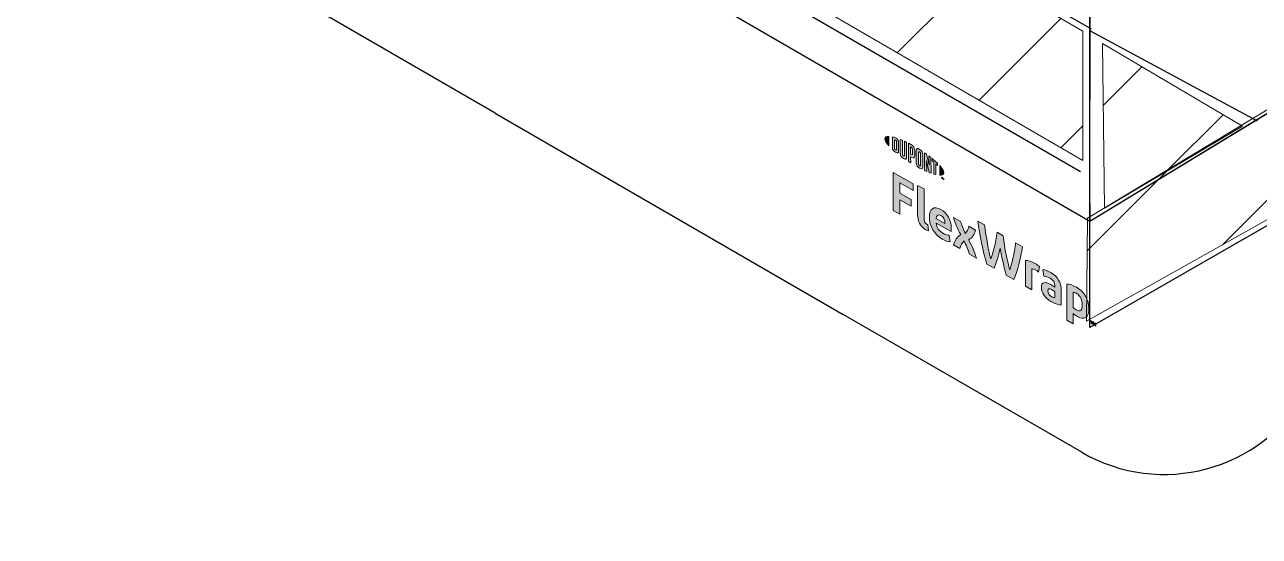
# Model space of a CAD drawing. Extents: x -1279 to 5791, y -3809 to 1769.
# Drawn here: x 4911.8 to 5046.8, y -2894.5 to -2838.6 of the extents above; entities that cross this region are included whole.
import ezdxf

# ---------------------------------------------------------------- set-up
doc = ezdxf.new("R2010")
doc.units = 0
doc.header["$MEASUREMENT"] = 0
for name, color, linetype, lineweight in [('G-ANNO-TTLB', 7, 'Continuous', 0), ('Layer 12', 7, 'Continuous', 0), ('TYVEK', 7, 'Continuous', 0)]:
    doc.layers.add(name, color=color, linetype=linetype, lineweight=lineweight)
pattern_1 = [(45, (0, 0), (-7.071067, 7.071069), [])]

# ---------------------------------------------------------------- blocks, each defined once
blk = doc.blocks.new('Block_245')
at = {"layer": 'TYVEK', "true_color": 0x003b71, "transparency": 33554687}
h = blk.add_hatch(color=156, dxfattribs=at)
h.dxf.hatch_style = 2
edge = h.paths.add_edge_path()
edge.add_spline(control_points=[(5006.79, -2858.89), (5006.79, -2858.89), (5006.78, -2854.75), (5006.78, -2854.75), (5006.78, -2854.75), (5008.97, -2856), (5008.97, -2856), (5008.97, -2856), (5008.97, -2856.73), (5008.97, -2856.73), (5008.97, -2856.73), (5007.52, -2855.89), (5007.52, -2855.89), (5007.52, -2855.89), (5007.52, -2857.02), (5007.52, -2857.02), (5007.52, -2857.02), (5008.74, -2857.72), (5008.74, -2857.72), (5008.74, -2857.72), (5008.74, -2858.44), (5008.74, -2858.44), (5008.74, -2858.44), (5007.52, -2857.74), (5007.52, -2857.74), (5007.52, -2857.74), (5007.53, -2859.31), (5007.53, -2859.31), (5007.53, -2859.31), (5006.79, -2858.89), (5006.79, -2858.89)], knot_values=[0, 0, 0, 0, 1, 1, 1, 2, 2, 2, 3, 3, 3, 4, 4, 4, 5, 5, 5, 6, 6, 6, 7, 7, 7, 8, 8, 8, 9, 9, 9, 10, 10, 10, 10], degree=3, periodic=0)
h = blk.add_hatch(color=156, dxfattribs=at)
h.dxf.hatch_style = 2
edge = h.paths.add_edge_path()
edge.add_spline(control_points=[(5010.16, -2859.73), (5010.17, -2860.05), (5010.24, -2860.27), (5010.44, -2860.38), (5010.49, -2860.41), (5010.55, -2860.44), (5010.59, -2860.45), (5010.59, -2860.45), (5010.64, -2861.13), (5010.64, -2861.13), (5010.55, -2861.09), (5010.39, -2861.03), (5010.29, -2860.97), (5009.7, -2860.63), (5009.46, -2860.05), (5009.46, -2859.34), (5009.46, -2859.34), (5009.45, -2856.18), (5009.45, -2856.18), (5009.45, -2856.18), (5010.16, -2856.54), (5010.16, -2856.54), (5010.16, -2856.54), (5010.16, -2859.73), (5010.16, -2859.73)], knot_values=[0, 0, 0, 0, 1, 1, 1, 2, 2, 2, 3, 3, 3, 4, 4, 4, 5, 5, 5, 6, 6, 6, 7, 7, 7, 8, 8, 8, 8], degree=3, periodic=0)
h = blk.add_hatch(color=156, dxfattribs=at)
h.dxf.hatch_style = 2
edge = h.paths.add_edge_path()
edge.add_spline(control_points=[(5011.48, -2859.78), (5011.48, -2859.78), (5012.45, -2860.34), (5012.45, -2860.34), (5012.45, -2860.34), (5012.45, -2860.27), (5012.45, -2860.27), (5012.45, -2859.94), (5012.3, -2859.61), (5012.01, -2859.45), (5011.72, -2859.28), (5011.52, -2859.41), (5011.48, -2859.78)], knot_values=[0, 0, 0, 0, 1, 1, 1, 2, 2, 2, 3, 3, 3, 4, 4, 4, 4], degree=3, periodic=0)
edge = h.paths.add_edge_path()
edge.add_spline(control_points=[(5013.03, -2862.34), (5012.81, -2862.33), (5012.48, -2862.22), (5012.14, -2862.03), (5011.31, -2861.56), (5010.75, -2860.63), (5010.74, -2859.65), (5010.74, -2858.71), (5011.26, -2858.36), (5012.01, -2858.8), (5012.68, -2859.18), (5013.13, -2859.99), (5013.13, -2860.78), (5013.13, -2860.96), (5013.12, -2861.1), (5013.11, -2861.22), (5013.11, -2861.22), (5011.49, -2860.29), (5011.49, -2860.29), (5011.56, -2860.8), (5011.8, -2861.15), (5012.21, -2861.38), (5012.46, -2861.53), (5012.7, -2861.6), (5012.92, -2861.62), (5012.92, -2861.62), (5013.03, -2862.34), (5013.03, -2862.34)], knot_values=[0, 0, 0, 0, 1, 1, 1, 2, 2, 2, 3, 3, 3, 4, 4, 4, 5, 5, 5, 6, 6, 6, 7, 7, 7, 8, 8, 8, 9, 9, 9, 9], degree=3, periodic=0)
h = blk.add_hatch(color=156, dxfattribs=at)
h.dxf.hatch_style = 2
edge = h.paths.add_edge_path()
edge.add_spline(control_points=[(5014.18, -2861.55), (5013.83, -2860.91), (5013.56, -2860.35), (5013.4, -2859.66), (5013.4, -2859.66), (5014.16, -2860.1), (5014.16, -2860.1), (5014.23, -2860.41), (5014.46, -2860.94), (5014.68, -2861.41), (5014.87, -2861.19), (5015.03, -2860.93), (5015.07, -2860.62), (5015.07, -2860.62), (5015.79, -2861.04), (5015.79, -2861.04), (5015.66, -2861.57), (5015.43, -2861.88), (5015.05, -2862.11), (5015.42, -2862.8), (5015.67, -2863.36), (5015.88, -2864.11), (5015.88, -2864.11), (5015.12, -2863.67), (5015.12, -2863.67), (5015.01, -2863.28), (5014.75, -2862.69), (5014.54, -2862.24), (5014.34, -2862.45), (5014.16, -2862.7), (5014.09, -2863.08), (5014.09, -2863.08), (5013.4, -2862.68), (5013.4, -2862.68), (5013.53, -2862.14), (5013.77, -2861.81), (5014.18, -2861.55)], knot_values=[0, 0, 0, 0, 1, 1, 1, 2, 2, 2, 3, 3, 3, 4, 4, 4, 5, 5, 5, 6, 6, 6, 7, 7, 7, 8, 8, 8, 9, 9, 9, 10, 10, 10, 11, 11, 11, 12, 12, 12, 12], degree=3, periodic=0)
h = blk.add_hatch(color=156, dxfattribs=at)
h.dxf.hatch_style = 2
edge = h.paths.add_edge_path()
edge.add_spline(control_points=[(5020.18, -2862.44), (5020.18, -2862.44), (5020.93, -2862.87), (5020.93, -2862.87), (5020.73, -2864.14), (5020.4, -2865.57), (5019.97, -2866.45), (5019.97, -2866.45), (5019.16, -2865.99), (5019.16, -2865.99), (5018.91, -2865.11), (5018.68, -2864.11), (5018.49, -2863.03), (5018.29, -2863.89), (5018.08, -2864.63), (5017.82, -2865.22), (5017.82, -2865.22), (5017.02, -2864.76), (5017.02, -2864.76), (5016.6, -2863.39), (5016.23, -2861.55), (5016.04, -2860.07), (5016.04, -2860.07), (5016.79, -2860.49), (5016.79, -2860.49), (5016.95, -2861.83), (5017.24, -2863.4), (5017.45, -2864.21), (5017.67, -2863.65), (5018.01, -2862.48), (5018.16, -2861.28), (5018.16, -2861.28), (5018.81, -2861.66), (5018.81, -2861.66), (5018.97, -2863.03), (5019.31, -2864.59), (5019.53, -2865.41), (5019.74, -2864.83), (5020.03, -2863.6), (5020.18, -2862.44)], knot_values=[0, 0, 0, 0, 1, 1, 1, 2, 2, 2, 3, 3, 3, 4, 4, 4, 5, 5, 5, 6, 6, 6, 7, 7, 7, 8, 8, 8, 9, 9, 9, 10, 10, 10, 11, 11, 11, 12, 12, 12, 13, 13, 13, 13], degree=3, periodic=0)
h = blk.add_hatch(color=156, dxfattribs=at)
h.dxf.hatch_style = 2
edge = h.paths.add_edge_path()
edge.add_spline(control_points=[(5022.32, -2864.71), (5022.5, -2864.82), (5022.68, -2864.94), (5022.78, -2865.03), (5022.78, -2865.03), (5022.68, -2865.64), (5022.68, -2865.64), (5022.59, -2865.56), (5022.48, -2865.48), (5022.38, -2865.42), (5022.19, -2865.31), (5022.06, -2865.28), (5021.95, -2865.28), (5021.95, -2865.28), (5021.96, -2867.6), (5021.96, -2867.6), (5021.96, -2867.6), (5021.25, -2867.19), (5021.25, -2867.19), (5021.25, -2867.19), (5021.24, -2864.36), (5021.24, -2864.36), (5021.52, -2864.36), (5021.95, -2864.5), (5022.32, -2864.71)], knot_values=[0, 0, 0, 0, 1, 1, 1, 2, 2, 2, 3, 3, 3, 4, 4, 4, 5, 5, 5, 6, 6, 6, 7, 7, 7, 8, 8, 8, 8], degree=3, periodic=0)
h = blk.add_hatch(color=156, dxfattribs=at)
h.dxf.hatch_style = 2
edge = h.paths.add_edge_path()
edge.add_spline(control_points=[(5024.47, -2868.44), (5024.47, -2868.44), (5024.47, -2867.81), (5024.47, -2867.81), (5024.35, -2867.71), (5024.23, -2867.63), (5024.11, -2867.56), (5023.87, -2867.42), (5023.69, -2867.42), (5023.69, -2867.7), (5023.69, -2867.95), (5023.84, -2868.17), (5024.11, -2868.32), (5024.27, -2868.41), (5024.4, -2868.45), (5024.47, -2868.44)], knot_values=[0, 0, 0, 0, 1, 1, 1, 2, 2, 2, 3, 3, 3, 4, 4, 4, 5, 5, 5, 5], degree=3, periodic=0)
edge = h.paths.add_edge_path()
edge.add_spline(control_points=[(5024.04, -2868.87), (5023.34, -2868.46), (5022.99, -2867.86), (5022.99, -2867.33), (5022.98, -2866.74), (5023.4, -2866.64), (5024.01, -2866.99), (5024.16, -2867.07), (5024.34, -2867.2), (5024.47, -2867.3), (5024.47, -2867.3), (5024.47, -2867.16), (5024.47, -2867.16), (5024.47, -2866.79), (5024.29, -2866.52), (5023.95, -2866.32), (5023.72, -2866.19), (5023.48, -2866.1), (5023.27, -2866.08), (5023.27, -2866.08), (5023.14, -2865.36), (5023.14, -2865.36), (5023.36, -2865.38), (5023.71, -2865.52), (5024.03, -2865.7), (5024.78, -2866.13), (5025.16, -2866.8), (5025.16, -2867.6), (5025.16, -2867.6), (5025.16, -2869.25), (5025.16, -2869.25), (5024.95, -2869.25), (5024.56, -2869.16), (5024.04, -2868.87)], knot_values=[0, 0, 0, 0, 1, 1, 1, 2, 2, 2, 3, 3, 3, 4, 4, 4, 5, 5, 5, 6, 6, 6, 7, 7, 7, 8, 8, 8, 9, 9, 9, 10, 10, 10, 11, 11, 11, 11], degree=3, periodic=0)
h = blk.add_hatch(color=156, dxfattribs=at)
h.dxf.hatch_style = 2
edge = h.paths.add_edge_path()
edge.add_spline(control_points=[(5026.81, -2869.78), (5027.26, -2870.04), (5027.47, -2869.84), (5027.47, -2869.23), (5027.47, -2868.7), (5027.27, -2868.23), (5026.8, -2867.96), (5026.68, -2867.89), (5026.58, -2867.87), (5026.48, -2867.85), (5026.48, -2867.85), (5026.48, -2869.51), (5026.48, -2869.51), (5026.58, -2869.61), (5026.66, -2869.69), (5026.81, -2869.78)], knot_values=[0, 0, 0, 0, 1, 1, 1, 2, 2, 2, 3, 3, 3, 4, 4, 4, 5, 5, 5, 5], degree=3, periodic=0)
edge = h.paths.add_edge_path()
edge.add_spline(control_points=[(5026.91, -2870.5), (5026.73, -2870.4), (5026.61, -2870.3), (5026.48, -2870.18), (5026.48, -2870.18), (5026.48, -2871.3), (5026.48, -2871.3), (5026.48, -2871.3), (5025.78, -2870.9), (5025.78, -2870.9), (5025.78, -2870.9), (5025.77, -2866.95), (5025.77, -2866.95), (5026.06, -2866.96), (5026.47, -2867.1), (5026.84, -2867.31), (5027.68, -2867.79), (5028.18, -2868.67), (5028.19, -2869.62), (5028.19, -2870.59), (5027.71, -2870.96), (5026.91, -2870.5)], knot_values=[0, 0, 0, 0, 1, 1, 1, 2, 2, 2, 3, 3, 3, 4, 4, 4, 5, 5, 5, 6, 6, 6, 7, 7, 7, 7], degree=3, periodic=0)
h = blk.add_hatch(color=156, dxfattribs=at)
h.dxf.hatch_style = 2
edge = h.paths.add_edge_path()
edge.add_spline(control_points=[(5028.69, -2871.11), (5028.72, -2871.19), (5028.74, -2871.26), (5028.78, -2871.33), (5028.81, -2871.29), (5028.83, -2871.25), (5028.85, -2871.2), (5028.85, -2871.2), (5028.93, -2871.24), (5028.93, -2871.24), (5028.93, -2871.24), (5028.93, -2871.54), (5028.93, -2871.54), (5028.93, -2871.54), (5028.86, -2871.51), (5028.86, -2871.51), (5028.86, -2871.51), (5028.86, -2871.37), (5028.86, -2871.37), (5028.86, -2871.37), (5028.87, -2871.32), (5028.87, -2871.32), (5028.85, -2871.35), (5028.82, -2871.39), (5028.8, -2871.42), (5028.8, -2871.42), (5028.75, -2871.39), (5028.75, -2871.39), (5028.73, -2871.34), (5028.7, -2871.27), (5028.68, -2871.21), (5028.68, -2871.21), (5028.68, -2871.26), (5028.68, -2871.26), (5028.68, -2871.26), (5028.69, -2871.41), (5028.69, -2871.41), (5028.69, -2871.41), (5028.62, -2871.37), (5028.62, -2871.37), (5028.62, -2871.37), (5028.62, -2871.06), (5028.62, -2871.06), (5028.62, -2871.06), (5028.69, -2871.11), (5028.69, -2871.11)], knot_values=[0, 0, 0, 0, 1, 1, 1, 2, 2, 2, 3, 3, 3, 4, 4, 4, 5, 5, 5, 6, 6, 6, 7, 7, 7, 8, 8, 8, 9, 9, 9, 10, 10, 10, 11, 11, 11, 12, 12, 12, 13, 13, 13, 14, 14, 14, 15, 15, 15, 15], degree=3, periodic=0)
edge = h.paths.add_edge_path()
edge.add_spline(control_points=[(5028.45, -2871.03), (5028.45, -2871.03), (5028.38, -2870.99), (5028.38, -2870.99), (5028.38, -2870.99), (5028.38, -2870.92), (5028.38, -2870.92), (5028.38, -2870.92), (5028.59, -2871.05), (5028.59, -2871.05), (5028.59, -2871.05), (5028.59, -2871.11), (5028.59, -2871.11), (5028.59, -2871.11), (5028.52, -2871.07), (5028.52, -2871.07), (5028.52, -2871.07), (5028.52, -2871.31), (5028.52, -2871.31), (5028.52, -2871.31), (5028.45, -2871.27), (5028.45, -2871.27), (5028.45, -2871.27), (5028.45, -2871.03), (5028.45, -2871.03)], knot_values=[0, 0, 0, 0, 1, 1, 1, 2, 2, 2, 3, 3, 3, 4, 4, 4, 5, 5, 5, 6, 6, 6, 7, 7, 7, 8, 8, 8, 8], degree=3, periodic=0)
at = {"layer": 'TYVEK'}
for points, knots in [([(5006.79, -2858.89), (5006.79, -2858.89), (5006.78, -2854.75), (5006.78, -2854.75), (5006.78, -2854.75), (5008.97, -2856), (5008.97, -2856), (5008.97, -2856), (5008.97, -2856.73), (5008.97, -2856.73), (5008.97, -2856.73), (5007.52, -2855.89), (5007.52, -2855.89), (5007.52, -2855.89), (5007.52, -2857.02), (5007.52, -2857.02), (5007.52, -2857.02), (5008.74, -2857.72), (5008.74, -2857.72), (5008.74, -2857.72), (5008.74, -2858.44), (5008.74, -2858.44), (5008.74, -2858.44), (5007.52, -2857.74), (5007.52, -2857.74), (5007.52, -2857.74), (5007.53, -2859.31), (5007.53, -2859.31), (5007.53, -2859.31), (5006.79, -2858.89), (5006.79, -2858.89)], [0, 0, 0, 0, 1, 1, 1, 2, 2, 2, 3, 3, 3, 4, 4, 4, 5, 5, 5, 6, 6, 6, 7, 7, 7, 8, 8, 8, 9, 9, 9, 10, 10, 10, 10]), ([(5010.16, -2859.73), (5010.17, -2860.05), (5010.24, -2860.27), (5010.44, -2860.38), (5010.49, -2860.41), (5010.55, -2860.44), (5010.59, -2860.45), (5010.59, -2860.45), (5010.64, -2861.13), (5010.64, -2861.13), (5010.55, -2861.09), (5010.39, -2861.03), (5010.29, -2860.97), (5009.7, -2860.63), (5009.46, -2860.05), (5009.46, -2859.34), (5009.46, -2859.34), (5009.45, -2856.18), (5009.45, -2856.18), (5009.45, -2856.18), (5010.16, -2856.54), (5010.16, -2856.54), (5010.16, -2856.54), (5010.16, -2859.73), (5010.16, -2859.73)], [0, 0, 0, 0, 1, 1, 1, 2, 2, 2, 3, 3, 3, 4, 4, 4, 5, 5, 5, 6, 6, 6, 7, 7, 7, 8, 8, 8, 8]), ([(5013.03, -2862.34), (5012.81, -2862.33), (5012.48, -2862.22), (5012.14, -2862.03), (5011.31, -2861.56), (5010.75, -2860.63), (5010.74, -2859.65), (5010.74, -2858.71), (5011.26, -2858.36), (5012.01, -2858.8), (5012.68, -2859.18), (5013.13, -2859.99), (5013.13, -2860.78), (5013.13, -2860.96), (5013.12, -2861.1), (5013.11, -2861.22), (5013.11, -2861.22), (5011.49, -2860.29), (5011.49, -2860.29), (5011.56, -2860.8), (5011.8, -2861.15), (5012.21, -2861.38), (5012.46, -2861.53), (5012.7, -2861.6), (5012.92, -2861.62), (5012.92, -2861.62), (5013.03, -2862.34), (5013.03, -2862.34)], [0, 0, 0, 0, 1, 1, 1, 2, 2, 2, 3, 3, 3, 4, 4, 4, 5, 5, 5, 6, 6, 6, 7, 7, 7, 8, 8, 8, 9, 9, 9, 9]), ([(5011.48, -2859.78), (5011.48, -2859.78), (5012.45, -2860.34), (5012.45, -2860.34), (5012.45, -2860.34), (5012.45, -2860.27), (5012.45, -2860.27), (5012.45, -2859.94), (5012.3, -2859.61), (5012.01, -2859.45), (5011.72, -2859.28), (5011.52, -2859.41), (5011.48, -2859.78)], [0, 0, 0, 0, 1, 1, 1, 2, 2, 2, 3, 3, 3, 4, 4, 4, 4]), ([(5014.18, -2861.55), (5013.83, -2860.91), (5013.56, -2860.35), (5013.4, -2859.66), (5013.4, -2859.66), (5014.16, -2860.1), (5014.16, -2860.1), (5014.23, -2860.41), (5014.46, -2860.94), (5014.68, -2861.41), (5014.87, -2861.19), (5015.03, -2860.93), (5015.07, -2860.62), (5015.07, -2860.62), (5015.79, -2861.04), (5015.79, -2861.04), (5015.66, -2861.57), (5015.43, -2861.88), (5015.05, -2862.11), (5015.42, -2862.8), (5015.67, -2863.36), (5015.88, -2864.11), (5015.88, -2864.11), (5015.12, -2863.67), (5015.12, -2863.67), (5015.01, -2863.28), (5014.75, -2862.69), (5014.54, -2862.24), (5014.34, -2862.45), (5014.16, -2862.7), (5014.09, -2863.08), (5014.09, -2863.08), (5013.4, -2862.68), (5013.4, -2862.68), (5013.53, -2862.14), (5013.77, -2861.81), (5014.18, -2861.55)], [0, 0, 0, 0, 1, 1, 1, 2, 2, 2, 3, 3, 3, 4, 4, 4, 5, 5, 5, 6, 6, 6, 7, 7, 7, 8, 8, 8, 9, 9, 9, 10, 10, 10, 11, 11, 11, 12, 12, 12, 12]), ([(5020.18, -2862.44), (5020.18, -2862.44), (5020.93, -2862.87), (5020.93, -2862.87), (5020.73, -2864.14), (5020.4, -2865.57), (5019.97, -2866.45), (5019.97, -2866.45), (5019.16, -2865.99), (5019.16, -2865.99), (5018.91, -2865.11), (5018.68, -2864.11), (5018.49, -2863.03), (5018.29, -2863.89), (5018.08, -2864.63), (5017.82, -2865.22), (5017.82, -2865.22), (5017.02, -2864.76), (5017.02, -2864.76), (5016.6, -2863.39), (5016.23, -2861.55), (5016.04, -2860.07), (5016.04, -2860.07), (5016.79, -2860.49), (5016.79, -2860.49), (5016.95, -2861.83), (5017.24, -2863.4), (5017.45, -2864.21), (5017.67, -2863.65), (5018.01, -2862.48), (5018.16, -2861.28), (5018.16, -2861.28), (5018.81, -2861.66), (5018.81, -2861.66), (5018.97, -2863.03), (5019.31, -2864.59), (5019.53, -2865.41), (5019.74, -2864.83), (5020.03, -2863.6), (5020.18, -2862.44)], [0, 0, 0, 0, 1, 1, 1, 2, 2, 2, 3, 3, 3, 4, 4, 4, 5, 5, 5, 6, 6, 6, 7, 7, 7, 8, 8, 8, 9, 9, 9, 10, 10, 10, 11, 11, 11, 12, 12, 12, 13, 13, 13, 13]), ([(5022.32, -2864.71), (5022.5, -2864.82), (5022.68, -2864.94), (5022.78, -2865.03), (5022.78, -2865.03), (5022.68, -2865.64), (5022.68, -2865.64), (5022.59, -2865.56), (5022.48, -2865.48), (5022.38, -2865.42), (5022.19, -2865.31), (5022.06, -2865.28), (5021.95, -2865.28), (5021.95, -2865.28), (5021.96, -2867.6), (5021.96, -2867.6), (5021.96, -2867.6), (5021.25, -2867.19), (5021.25, -2867.19), (5021.25, -2867.19), (5021.24, -2864.36), (5021.24, -2864.36), (5021.52, -2864.36), (5021.95, -2864.5), (5022.32, -2864.71)], [0, 0, 0, 0, 1, 1, 1, 2, 2, 2, 3, 3, 3, 4, 4, 4, 5, 5, 5, 6, 6, 6, 7, 7, 7, 8, 8, 8, 8]), ([(5024.04, -2868.87), (5023.34, -2868.46), (5022.99, -2867.86), (5022.99, -2867.33), (5022.98, -2866.74), (5023.4, -2866.64), (5024.01, -2866.99), (5024.16, -2867.07), (5024.34, -2867.2), (5024.47, -2867.3), (5024.47, -2867.3), (5024.47, -2867.16), (5024.47, -2867.16), (5024.47, -2866.79), (5024.29, -2866.52), (5023.95, -2866.32), (5023.72, -2866.19), (5023.48, -2866.1), (5023.27, -2866.08), (5023.27, -2866.08), (5023.14, -2865.36), (5023.14, -2865.36), (5023.36, -2865.38), (5023.71, -2865.52), (5024.03, -2865.7), (5024.78, -2866.13), (5025.16, -2866.8), (5025.16, -2867.6), (5025.16, -2867.6), (5025.16, -2869.25), (5025.16, -2869.25), (5024.95, -2869.25), (5024.56, -2869.16), (5024.04, -2868.87)], [0, 0, 0, 0, 1, 1, 1, 2, 2, 2, 3, 3, 3, 4, 4, 4, 5, 5, 5, 6, 6, 6, 7, 7, 7, 8, 8, 8, 9, 9, 9, 10, 10, 10, 11, 11, 11, 11]), ([(5024.47, -2868.44), (5024.47, -2868.44), (5024.47, -2867.81), (5024.47, -2867.81), (5024.35, -2867.71), (5024.23, -2867.63), (5024.11, -2867.56), (5023.87, -2867.42), (5023.69, -2867.42), (5023.69, -2867.7), (5023.69, -2867.95), (5023.84, -2868.17), (5024.11, -2868.32), (5024.27, -2868.41), (5024.4, -2868.45), (5024.47, -2868.44)], [0, 0, 0, 0, 1, 1, 1, 2, 2, 2, 3, 3, 3, 4, 4, 4, 5, 5, 5, 5]), ([(5026.91, -2870.5), (5026.73, -2870.4), (5026.61, -2870.3), (5026.48, -2870.18), (5026.48, -2870.18), (5026.48, -2871.3), (5026.48, -2871.3), (5026.48, -2871.3), (5025.78, -2870.9), (5025.78, -2870.9), (5025.78, -2870.9), (5025.77, -2866.95), (5025.77, -2866.95), (5026.06, -2866.96), (5026.47, -2867.1), (5026.84, -2867.31), (5027.68, -2867.79), (5028.18, -2868.67), (5028.19, -2869.62), (5028.19, -2870.59), (5027.71, -2870.96), (5026.91, -2870.5)], [0, 0, 0, 0, 1, 1, 1, 2, 2, 2, 3, 3, 3, 4, 4, 4, 5, 5, 5, 6, 6, 6, 7, 7, 7, 7]), ([(5026.81, -2869.78), (5027.26, -2870.04), (5027.47, -2869.84), (5027.47, -2869.23), (5027.47, -2868.7), (5027.27, -2868.23), (5026.8, -2867.96), (5026.68, -2867.89), (5026.58, -2867.87), (5026.48, -2867.85), (5026.48, -2867.85), (5026.48, -2869.51), (5026.48, -2869.51), (5026.58, -2869.61), (5026.66, -2869.69), (5026.81, -2869.78)], [0, 0, 0, 0, 1, 1, 1, 2, 2, 2, 3, 3, 3, 4, 4, 4, 5, 5, 5, 5]), ([(5028.45, -2871.03), (5028.45, -2871.03), (5028.38, -2870.99), (5028.38, -2870.99), (5028.38, -2870.99), (5028.38, -2870.92), (5028.38, -2870.92), (5028.38, -2870.92), (5028.59, -2871.05), (5028.59, -2871.05), (5028.59, -2871.05), (5028.59, -2871.11), (5028.59, -2871.11), (5028.59, -2871.11), (5028.52, -2871.07), (5028.52, -2871.07), (5028.52, -2871.07), (5028.52, -2871.31), (5028.52, -2871.31), (5028.52, -2871.31), (5028.45, -2871.27), (5028.45, -2871.27), (5028.45, -2871.27), (5028.45, -2871.03), (5028.45, -2871.03)], [0, 0, 0, 0, 1, 1, 1, 2, 2, 2, 3, 3, 3, 4, 4, 4, 5, 5, 5, 6, 6, 6, 7, 7, 7, 8, 8, 8, 8]), ([(5028.69, -2871.11), (5028.72, -2871.19), (5028.74, -2871.26), (5028.78, -2871.33), (5028.81, -2871.29), (5028.83, -2871.25), (5028.85, -2871.2), (5028.85, -2871.2), (5028.93, -2871.24), (5028.93, -2871.24), (5028.93, -2871.24), (5028.93, -2871.54), (5028.93, -2871.54), (5028.93, -2871.54), (5028.86, -2871.51), (5028.86, -2871.51), (5028.86, -2871.51), (5028.86, -2871.37), (5028.86, -2871.37), (5028.86, -2871.37), (5028.87, -2871.32), (5028.87, -2871.32), (5028.85, -2871.35), (5028.82, -2871.39), (5028.8, -2871.42), (5028.8, -2871.42), (5028.75, -2871.39), (5028.75, -2871.39), (5028.73, -2871.34), (5028.7, -2871.27), (5028.68, -2871.21), (5028.68, -2871.21), (5028.68, -2871.26), (5028.68, -2871.26), (5028.68, -2871.26), (5028.69, -2871.41), (5028.69, -2871.41), (5028.69, -2871.41), (5028.62, -2871.37), (5028.62, -2871.37), (5028.62, -2871.37), (5028.62, -2871.06), (5028.62, -2871.06), (5028.62, -2871.06), (5028.69, -2871.11), (5028.69, -2871.11)], [0, 0, 0, 0, 1, 1, 1, 2, 2, 2, 3, 3, 3, 4, 4, 4, 5, 5, 5, 6, 6, 6, 7, 7, 7, 8, 8, 8, 9, 9, 9, 10, 10, 10, 11, 11, 11, 12, 12, 12, 13, 13, 13, 14, 14, 14, 15, 15, 15, 15])]:
    blk.add_open_spline(points, degree=3, knots=knots, dxfattribs=at)
blk = doc.blocks.new('Block_246')
at = {"layer": 'TYVEK', "true_color": 0x003b71, "transparency": 33554687}
h = blk.add_hatch(color=156, dxfattribs=at)
h.dxf.hatch_style = 2
edge = h.paths.add_edge_path()
edge.add_spline(control_points=[(5005.88, -2851.07), (5005.88, -2851.26), (5006.04, -2851.53), (5006.32, -2851.84), (5006.32, -2851.84), (5006.32, -2850.81), (5006.32, -2850.81), (5006.04, -2850.8), (5005.88, -2850.88), (5005.88, -2851.07)], knot_values=[0, 0, 0, 0, 1, 1, 1, 2, 2, 2, 3, 3, 3, 3], degree=3, periodic=0)
h = blk.add_hatch(color=156, dxfattribs=at)
h.dxf.hatch_style = 2
edge = h.paths.add_edge_path()
edge.add_spline(control_points=[(5007.16, -2852.23), (5007.16, -2852.31), (5007.12, -2852.31), (5007.07, -2852.28), (5007.03, -2852.26), (5006.97, -2852.21), (5006.92, -2852.17), (5006.92, -2852.17), (5006.92, -2851.17), (5006.92, -2851.17), (5006.97, -2851.19), (5007.03, -2851.21), (5007.07, -2851.23), (5007.12, -2851.26), (5007.16, -2851.31), (5007.16, -2851.39), (5007.16, -2851.39), (5007.16, -2852.23), (5007.16, -2852.23)], knot_values=[0, 0, 0, 0, 1, 1, 1, 2, 2, 2, 3, 3, 3, 4, 4, 4, 5, 5, 5, 6, 6, 6, 6], degree=3, periodic=0)
edge = h.paths.add_edge_path()
edge.add_spline(control_points=[(5007.1, -2850.99), (5007.02, -2850.94), (5006.91, -2850.9), (5006.7, -2850.86), (5006.7, -2850.86), (5006.71, -2852.24), (5006.71, -2852.24), (5006.89, -2852.4), (5007.02, -2852.52), (5007.1, -2852.56), (5007.28, -2852.67), (5007.38, -2852.6), (5007.38, -2852.39), (5007.38, -2852.39), (5007.38, -2851.48), (5007.38, -2851.48), (5007.38, -2851.28), (5007.28, -2851.09), (5007.1, -2850.99)], knot_values=[0, 0, 0, 0, 1, 1, 1, 2, 2, 2, 3, 3, 3, 4, 4, 4, 5, 5, 5, 6, 6, 6, 6], degree=3, periodic=0)
h = blk.add_hatch(color=156, dxfattribs=at)
h.dxf.hatch_style = 2
edge = h.paths.add_edge_path()
edge.add_spline(control_points=[(5008.01, -2852.88), (5008.01, -2852.96), (5007.99, -2853), (5007.9, -2852.94), (5007.82, -2852.87), (5007.79, -2852.82), (5007.79, -2852.73), (5007.79, -2852.73), (5007.79, -2851.23), (5007.79, -2851.23), (5007.73, -2851.2), (5007.61, -2851.15), (5007.55, -2851.13), (5007.55, -2851.13), (5007.56, -2852.64), (5007.56, -2852.64), (5007.56, -2852.89), (5007.66, -2853.04), (5007.9, -2853.21), (5008.12, -2853.36), (5008.26, -2853.31), (5008.26, -2853.04), (5008.26, -2853.04), (5008.25, -2851.44), (5008.25, -2851.44), (5008.21, -2851.42), (5008.06, -2851.35), (5008.01, -2851.33), (5008.01, -2851.33), (5008.01, -2852.88), (5008.01, -2852.88)], knot_values=[0, 0, 0, 0, 1, 1, 1, 2, 2, 2, 3, 3, 3, 4, 4, 4, 5, 5, 5, 6, 6, 6, 7, 7, 7, 8, 8, 8, 9, 9, 9, 10, 10, 10, 10], degree=3, periodic=0)
h = blk.add_hatch(color=156, dxfattribs=at)
h.dxf.hatch_style = 2
edge = h.paths.add_edge_path()
edge.add_spline(control_points=[(5008.91, -2852.74), (5008.91, -2852.82), (5008.88, -2852.85), (5008.78, -2852.79), (5008.78, -2852.79), (5008.69, -2852.75), (5008.69, -2852.75), (5008.69, -2852.75), (5008.69, -2851.95), (5008.69, -2851.95), (5008.73, -2851.97), (5008.75, -2851.98), (5008.77, -2851.99), (5008.88, -2852.06), (5008.9, -2852.12), (5008.9, -2852.2), (5008.9, -2852.2), (5008.91, -2852.74), (5008.91, -2852.74)], knot_values=[0, 0, 0, 0, 1, 1, 1, 2, 2, 2, 3, 3, 3, 4, 4, 4, 5, 5, 5, 6, 6, 6, 6], degree=3, periodic=0)
edge = h.paths.add_edge_path()
edge.add_spline(control_points=[(5008.79, -2851.72), (5008.74, -2851.69), (5008.59, -2851.61), (5008.45, -2851.54), (5008.45, -2851.54), (5008.45, -2853.56), (5008.45, -2853.56), (5008.5, -2853.59), (5008.63, -2853.67), (5008.7, -2853.71), (5008.7, -2853.71), (5008.69, -2853.03), (5008.69, -2853.03), (5008.69, -2853.03), (5008.79, -2853.08), (5008.79, -2853.08), (5009.05, -2853.23), (5009.15, -2853.16), (5009.15, -2852.9), (5009.15, -2852.9), (5009.15, -2852.31), (5009.15, -2852.31), (5009.15, -2852.05), (5009.03, -2851.86), (5008.79, -2851.72)], knot_values=[0, 0, 0, 0, 1, 1, 1, 2, 2, 2, 3, 3, 3, 4, 4, 4, 5, 5, 5, 6, 6, 6, 7, 7, 7, 8, 8, 8, 8], degree=3, periodic=0)
h = blk.add_hatch(color=156, dxfattribs=at)
h.dxf.hatch_style = 2
edge = h.paths.add_edge_path()
edge.add_spline(control_points=[(5009.79, -2853.95), (5009.79, -2854.02), (5009.76, -2854.05), (5009.68, -2854.01), (5009.59, -2853.96), (5009.56, -2853.9), (5009.56, -2853.82), (5009.56, -2853.82), (5009.56, -2852.56), (5009.56, -2852.56), (5009.56, -2852.48), (5009.58, -2852.44), (5009.67, -2852.5), (5009.76, -2852.55), (5009.78, -2852.61), (5009.78, -2852.69), (5009.78, -2852.69), (5009.79, -2853.95), (5009.79, -2853.95)], knot_values=[0, 0, 0, 0, 1, 1, 1, 2, 2, 2, 3, 3, 3, 4, 4, 4, 5, 5, 5, 6, 6, 6, 6], degree=3, periodic=0)
edge = h.paths.add_edge_path()
edge.add_spline(control_points=[(5009.67, -2852.22), (5009.44, -2852.07), (5009.31, -2852.11), (5009.31, -2852.38), (5009.31, -2852.38), (5009.31, -2853.7), (5009.31, -2853.7), (5009.31, -2853.98), (5009.44, -2854.16), (5009.68, -2854.29), (5009.91, -2854.41), (5010.03, -2854.38), (5010.03, -2854.08), (5010.03, -2854.08), (5010.03, -2852.82), (5010.03, -2852.82), (5010.03, -2852.54), (5009.92, -2852.37), (5009.67, -2852.22)], knot_values=[0, 0, 0, 0, 1, 1, 1, 2, 2, 2, 3, 3, 3, 4, 4, 4, 5, 5, 5, 6, 6, 6, 6], degree=3, periodic=0)
h = blk.add_hatch(color=156, dxfattribs=at)
h.dxf.hatch_style = 2
edge = h.paths.add_edge_path()
edge.add_spline(control_points=[(5010.72, -2853.94), (5010.72, -2853.94), (5010.44, -2852.76), (5010.44, -2852.76), (5010.37, -2852.7), (5010.28, -2852.64), (5010.21, -2852.59), (5010.21, -2852.59), (5010.21, -2854.53), (5010.21, -2854.53), (5010.26, -2854.55), (5010.38, -2854.61), (5010.45, -2854.63), (5010.45, -2854.63), (5010.43, -2853.48), (5010.43, -2853.48), (5010.43, -2853.48), (5010.72, -2854.74), (5010.72, -2854.74), (5010.78, -2854.77), (5010.87, -2854.8), (5010.93, -2854.82), (5010.93, -2854.82), (5010.92, -2853.12), (5010.92, -2853.12), (5010.86, -2853.07), (5010.75, -2852.98), (5010.7, -2852.94), (5010.7, -2852.94), (5010.72, -2853.94), (5010.72, -2853.94)], knot_values=[0, 0, 0, 0, 1, 1, 1, 2, 2, 2, 3, 3, 3, 4, 4, 4, 5, 5, 5, 6, 6, 6, 7, 7, 7, 8, 8, 8, 9, 9, 9, 10, 10, 10, 10], degree=3, periodic=0)
h = blk.add_hatch(color=156, dxfattribs=at)
h.dxf.hatch_style = 2
edge = h.paths.add_edge_path()
edge.add_spline(control_points=[(5011.05, -2853.49), (5011.11, -2853.53), (5011.17, -2853.58), (5011.22, -2853.63), (5011.22, -2853.63), (5011.23, -2854.92), (5011.23, -2854.92), (5011.28, -2854.94), (5011.38, -2854.96), (5011.45, -2854.98), (5011.45, -2854.98), (5011.45, -2853.82), (5011.45, -2853.82), (5011.51, -2853.87), (5011.57, -2853.93), (5011.62, -2853.98), (5011.62, -2853.98), (5011.62, -2853.73), (5011.62, -2853.73), (5011.45, -2853.56), (5011.26, -2853.4), (5011.04, -2853.22), (5011.04, -2853.22), (5011.05, -2853.49), (5011.05, -2853.49)], knot_values=[0, 0, 0, 0, 1, 1, 1, 2, 2, 2, 3, 3, 3, 4, 4, 4, 5, 5, 5, 6, 6, 6, 7, 7, 7, 8, 8, 8, 8], degree=3, periodic=0)
h = blk.add_hatch(color=156, dxfattribs=at)
h.dxf.hatch_style = 2
edge = h.paths.add_edge_path()
edge.add_spline(control_points=[(5012.33, -2854.77), (5012.33, -2854.96), (5012.17, -2855.05), (5011.89, -2855.04), (5011.89, -2855.04), (5011.89, -2854), (5011.89, -2854), (5012.17, -2854.32), (5012.33, -2854.59), (5012.33, -2854.77)], knot_values=[0, 0, 0, 0, 1, 1, 1, 2, 2, 2, 3, 3, 3, 3], degree=3, periodic=0)
h = blk.add_hatch(color=156, dxfattribs=at)
h.dxf.hatch_style = 2
edge = h.paths.add_edge_path()
edge.add_spline(control_points=[(5012.2, -2855.32), (5012.2, -2855.32), (5012.23, -2855.34), (5012.23, -2855.34), (5012.23, -2855.34), (5012.27, -2855.43), (5012.27, -2855.43), (5012.27, -2855.43), (5012.31, -2855.39), (5012.31, -2855.39), (5012.31, -2855.39), (5012.33, -2855.4), (5012.33, -2855.4), (5012.33, -2855.4), (5012.33, -2855.55), (5012.33, -2855.55), (5012.33, -2855.55), (5012.31, -2855.54), (5012.31, -2855.54), (5012.31, -2855.54), (5012.31, -2855.43), (5012.31, -2855.43), (5012.31, -2855.43), (5012.27, -2855.48), (5012.27, -2855.48), (5012.27, -2855.48), (5012.27, -2855.48), (5012.27, -2855.48), (5012.27, -2855.48), (5012.23, -2855.38), (5012.23, -2855.38), (5012.23, -2855.38), (5012.23, -2855.49), (5012.23, -2855.49), (5012.23, -2855.49), (5012.2, -2855.47), (5012.2, -2855.47), (5012.2, -2855.47), (5012.2, -2855.32), (5012.2, -2855.32)], knot_values=[0, 0, 0, 0, 1, 1, 1, 2, 2, 2, 3, 3, 3, 4, 4, 4, 5, 5, 5, 6, 6, 6, 7, 7, 7, 8, 8, 8, 9, 9, 9, 10, 10, 10, 11, 11, 11, 12, 12, 12, 13, 13, 13, 13], degree=3, periodic=0)
edge = h.paths.add_edge_path()
edge.add_spline(control_points=[(5012.11, -2855.3), (5012.11, -2855.3), (5012.07, -2855.27), (5012.07, -2855.27), (5012.07, -2855.27), (5012.07, -2855.25), (5012.07, -2855.25), (5012.07, -2855.25), (5012.17, -2855.31), (5012.17, -2855.31), (5012.17, -2855.31), (5012.17, -2855.34), (5012.17, -2855.34), (5012.17, -2855.34), (5012.13, -2855.31), (5012.13, -2855.31), (5012.13, -2855.31), (5012.13, -2855.44), (5012.13, -2855.44), (5012.13, -2855.44), (5012.11, -2855.42), (5012.11, -2855.42), (5012.11, -2855.42), (5012.11, -2855.3), (5012.11, -2855.3)], knot_values=[0, 0, 0, 0, 1, 1, 1, 2, 2, 2, 3, 3, 3, 4, 4, 4, 5, 5, 5, 6, 6, 6, 7, 7, 7, 8, 8, 8, 8], degree=3, periodic=0)
at = {"layer": 'TYVEK'}
for points, knots in [([(5005.88, -2851.07), (5005.88, -2851.26), (5006.04, -2851.53), (5006.32, -2851.84), (5006.32, -2851.84), (5006.32, -2850.81), (5006.32, -2850.81), (5006.04, -2850.8), (5005.88, -2850.88), (5005.88, -2851.07)], [0, 0, 0, 0, 1, 1, 1, 2, 2, 2, 3, 3, 3, 3]), ([(5007.1, -2850.99), (5007.02, -2850.94), (5006.91, -2850.9), (5006.7, -2850.86), (5006.7, -2850.86), (5006.71, -2852.24), (5006.71, -2852.24), (5006.89, -2852.4), (5007.02, -2852.52), (5007.1, -2852.56), (5007.28, -2852.67), (5007.38, -2852.6), (5007.38, -2852.39), (5007.38, -2852.39), (5007.38, -2851.48), (5007.38, -2851.48), (5007.38, -2851.28), (5007.28, -2851.09), (5007.1, -2850.99)], [0, 0, 0, 0, 1, 1, 1, 2, 2, 2, 3, 3, 3, 4, 4, 4, 5, 5, 5, 6, 6, 6, 6]), ([(5007.16, -2852.23), (5007.16, -2852.31), (5007.12, -2852.31), (5007.07, -2852.28), (5007.03, -2852.26), (5006.97, -2852.21), (5006.92, -2852.17), (5006.92, -2852.17), (5006.92, -2851.17), (5006.92, -2851.17), (5006.97, -2851.19), (5007.03, -2851.21), (5007.07, -2851.23), (5007.12, -2851.26), (5007.16, -2851.31), (5007.16, -2851.39), (5007.16, -2851.39), (5007.16, -2852.23), (5007.16, -2852.23)], [0, 0, 0, 0, 1, 1, 1, 2, 2, 2, 3, 3, 3, 4, 4, 4, 5, 5, 5, 6, 6, 6, 6]), ([(5008.01, -2852.88), (5008.01, -2852.96), (5007.99, -2853), (5007.9, -2852.94), (5007.82, -2852.87), (5007.79, -2852.82), (5007.79, -2852.73), (5007.79, -2852.73), (5007.79, -2851.23), (5007.79, -2851.23), (5007.73, -2851.2), (5007.61, -2851.15), (5007.55, -2851.13), (5007.55, -2851.13), (5007.56, -2852.64), (5007.56, -2852.64), (5007.56, -2852.89), (5007.66, -2853.04), (5007.9, -2853.21), (5008.12, -2853.36), (5008.26, -2853.31), (5008.26, -2853.04), (5008.26, -2853.04), (5008.25, -2851.44), (5008.25, -2851.44), (5008.21, -2851.42), (5008.06, -2851.35), (5008.01, -2851.33), (5008.01, -2851.33), (5008.01, -2852.88), (5008.01, -2852.88)], [0, 0, 0, 0, 1, 1, 1, 2, 2, 2, 3, 3, 3, 4, 4, 4, 5, 5, 5, 6, 6, 6, 7, 7, 7, 8, 8, 8, 9, 9, 9, 10, 10, 10, 10]), ([(5008.79, -2851.72), (5008.74, -2851.69), (5008.59, -2851.61), (5008.45, -2851.54), (5008.45, -2851.54), (5008.45, -2853.56), (5008.45, -2853.56), (5008.5, -2853.59), (5008.63, -2853.67), (5008.7, -2853.71), (5008.7, -2853.71), (5008.69, -2853.03), (5008.69, -2853.03), (5008.69, -2853.03), (5008.79, -2853.08), (5008.79, -2853.08), (5009.05, -2853.23), (5009.15, -2853.16), (5009.15, -2852.9), (5009.15, -2852.9), (5009.15, -2852.31), (5009.15, -2852.31), (5009.15, -2852.05), (5009.03, -2851.86), (5008.79, -2851.72)], [0, 0, 0, 0, 1, 1, 1, 2, 2, 2, 3, 3, 3, 4, 4, 4, 5, 5, 5, 6, 6, 6, 7, 7, 7, 8, 8, 8, 8]), ([(5008.91, -2852.74), (5008.91, -2852.82), (5008.88, -2852.85), (5008.78, -2852.79), (5008.78, -2852.79), (5008.69, -2852.75), (5008.69, -2852.75), (5008.69, -2852.75), (5008.69, -2851.95), (5008.69, -2851.95), (5008.73, -2851.97), (5008.75, -2851.98), (5008.77, -2851.99), (5008.88, -2852.06), (5008.9, -2852.12), (5008.9, -2852.2), (5008.9, -2852.2), (5008.91, -2852.74), (5008.91, -2852.74)], [0, 0, 0, 0, 1, 1, 1, 2, 2, 2, 3, 3, 3, 4, 4, 4, 5, 5, 5, 6, 6, 6, 6]), ([(5009.67, -2852.22), (5009.44, -2852.07), (5009.31, -2852.11), (5009.31, -2852.38), (5009.31, -2852.38), (5009.31, -2853.7), (5009.31, -2853.7), (5009.31, -2853.98), (5009.44, -2854.16), (5009.68, -2854.29), (5009.91, -2854.41), (5010.03, -2854.38), (5010.03, -2854.08), (5010.03, -2854.08), (5010.03, -2852.82), (5010.03, -2852.82), (5010.03, -2852.54), (5009.92, -2852.37), (5009.67, -2852.22)], [0, 0, 0, 0, 1, 1, 1, 2, 2, 2, 3, 3, 3, 4, 4, 4, 5, 5, 5, 6, 6, 6, 6]), ([(5009.79, -2853.95), (5009.79, -2854.02), (5009.76, -2854.05), (5009.68, -2854.01), (5009.59, -2853.96), (5009.56, -2853.9), (5009.56, -2853.82), (5009.56, -2853.82), (5009.56, -2852.56), (5009.56, -2852.56), (5009.56, -2852.48), (5009.58, -2852.44), (5009.67, -2852.5), (5009.76, -2852.55), (5009.78, -2852.61), (5009.78, -2852.69), (5009.78, -2852.69), (5009.79, -2853.95), (5009.79, -2853.95)], [0, 0, 0, 0, 1, 1, 1, 2, 2, 2, 3, 3, 3, 4, 4, 4, 5, 5, 5, 6, 6, 6, 6]), ([(5010.72, -2853.94), (5010.72, -2853.94), (5010.44, -2852.76), (5010.44, -2852.76), (5010.37, -2852.7), (5010.28, -2852.64), (5010.21, -2852.59), (5010.21, -2852.59), (5010.21, -2854.53), (5010.21, -2854.53), (5010.26, -2854.55), (5010.38, -2854.61), (5010.45, -2854.63), (5010.45, -2854.63), (5010.43, -2853.48), (5010.43, -2853.48), (5010.43, -2853.48), (5010.72, -2854.74), (5010.72, -2854.74), (5010.78, -2854.77), (5010.87, -2854.8), (5010.93, -2854.82), (5010.93, -2854.82), (5010.92, -2853.12), (5010.92, -2853.12), (5010.86, -2853.07), (5010.75, -2852.98), (5010.7, -2852.94), (5010.7, -2852.94), (5010.72, -2853.94), (5010.72, -2853.94)], [0, 0, 0, 0, 1, 1, 1, 2, 2, 2, 3, 3, 3, 4, 4, 4, 5, 5, 5, 6, 6, 6, 7, 7, 7, 8, 8, 8, 9, 9, 9, 10, 10, 10, 10]), ([(5011.05, -2853.49), (5011.11, -2853.53), (5011.17, -2853.58), (5011.22, -2853.63), (5011.22, -2853.63), (5011.23, -2854.92), (5011.23, -2854.92), (5011.28, -2854.94), (5011.38, -2854.96), (5011.45, -2854.98), (5011.45, -2854.98), (5011.45, -2853.82), (5011.45, -2853.82), (5011.51, -2853.87), (5011.57, -2853.93), (5011.62, -2853.98), (5011.62, -2853.98), (5011.62, -2853.73), (5011.62, -2853.73), (5011.45, -2853.56), (5011.26, -2853.4), (5011.04, -2853.22), (5011.04, -2853.22), (5011.05, -2853.49), (5011.05, -2853.49)], [0, 0, 0, 0, 1, 1, 1, 2, 2, 2, 3, 3, 3, 4, 4, 4, 5, 5, 5, 6, 6, 6, 7, 7, 7, 8, 8, 8, 8]), ([(5012.33, -2854.77), (5012.33, -2854.96), (5012.17, -2855.05), (5011.89, -2855.04), (5011.89, -2855.04), (5011.89, -2854), (5011.89, -2854), (5012.17, -2854.32), (5012.33, -2854.59), (5012.33, -2854.77)], [0, 0, 0, 0, 1, 1, 1, 2, 2, 2, 3, 3, 3, 3]), ([(5012.11, -2855.3), (5012.11, -2855.3), (5012.07, -2855.27), (5012.07, -2855.27), (5012.07, -2855.27), (5012.07, -2855.25), (5012.07, -2855.25), (5012.07, -2855.25), (5012.17, -2855.31), (5012.17, -2855.31), (5012.17, -2855.31), (5012.17, -2855.34), (5012.17, -2855.34), (5012.17, -2855.34), (5012.13, -2855.31), (5012.13, -2855.31), (5012.13, -2855.31), (5012.13, -2855.44), (5012.13, -2855.44), (5012.13, -2855.44), (5012.11, -2855.42), (5012.11, -2855.42), (5012.11, -2855.42), (5012.11, -2855.3), (5012.11, -2855.3)], [0, 0, 0, 0, 1, 1, 1, 2, 2, 2, 3, 3, 3, 4, 4, 4, 5, 5, 5, 6, 6, 6, 7, 7, 7, 8, 8, 8, 8]), ([(5012.2, -2855.32), (5012.2, -2855.32), (5012.23, -2855.34), (5012.23, -2855.34), (5012.23, -2855.34), (5012.27, -2855.43), (5012.27, -2855.43), (5012.27, -2855.43), (5012.31, -2855.39), (5012.31, -2855.39), (5012.31, -2855.39), (5012.33, -2855.4), (5012.33, -2855.4), (5012.33, -2855.4), (5012.33, -2855.55), (5012.33, -2855.55), (5012.33, -2855.55), (5012.31, -2855.54), (5012.31, -2855.54), (5012.31, -2855.54), (5012.31, -2855.43), (5012.31, -2855.43), (5012.31, -2855.43), (5012.27, -2855.48), (5012.27, -2855.48), (5012.27, -2855.48), (5012.27, -2855.48), (5012.27, -2855.48), (5012.27, -2855.48), (5012.23, -2855.38), (5012.23, -2855.38), (5012.23, -2855.38), (5012.23, -2855.49), (5012.23, -2855.49), (5012.23, -2855.49), (5012.2, -2855.47), (5012.2, -2855.47), (5012.2, -2855.47), (5012.2, -2855.32), (5012.2, -2855.32)], [0, 0, 0, 0, 1, 1, 1, 2, 2, 2, 3, 3, 3, 4, 4, 4, 5, 5, 5, 6, 6, 6, 7, 7, 7, 8, 8, 8, 9, 9, 9, 10, 10, 10, 11, 11, 11, 12, 12, 12, 13, 13, 13, 13])]:
    blk.add_open_spline(points, degree=3, knots=knots, dxfattribs=at)
blk = doc.blocks.new('Block_244')
at = {"layer": 'TYVEK'}
for name in ['Block_246', 'Block_245']:
    blk.add_blockref(name, (0, 0), dxfattribs=at)

msp = doc.modelspace()

# ---------------------------------------------------------------- hatches: boundary and pattern name
at = {"layer": 'G-ANNO-TTLB', "true_color": 0xff00ff, "transparency": 33554687}
h = msp.add_hatch(color=6, dxfattribs=at)
edge = h.paths.add_edge_path()
edge.add_spline(control_points=[(5472, -3692.6), (5472, -3692.6), (2542.48, -3692.6), (2542.48, -3692.6), (2542.48, -3692.6), (2542.48, -1235.6), (2542.48, -1235.6), (2542.48, -1235.6), (5472, -1235.6), (5472, -1235.6), (5472, -1235.6), (5472, -3692.6), (5472, -3692.6)], knot_values=[0, 0, 0, 0, 1, 1, 1, 2, 2, 2, 3, 3, 3, 4, 4, 4, 4], degree=3, periodic=0)
edge = h.paths.add_edge_path()
edge.add_spline(control_points=[(2551.48, -1244.6), (2551.48, -1244.6), (2551.48, -3683.6), (2551.48, -3683.6), (2551.48, -3683.6), (5463, -3683.6), (5463, -3683.6), (5463, -3683.6), (5463, -1244.6), (5463, -1244.6), (5463, -1244.6), (2551.48, -1244.6), (2551.48, -1244.6)], knot_values=[0, 0, 0, 0, 1, 1, 1, 2, 2, 2, 3, 3, 3, 4, 4, 4, 4], degree=3, periodic=0)
edge.add_line((2551.48, -1244.6), (2551.48, -1244.6))
at = {"layer": 'Layer 12', "true_color": 0x000000, "transparency": 33554687}
h = msp.add_hatch(dxfattribs=at)
h.set_pattern_fill('_U', color=18, scale=10, angle=45, style=2, pattern_type=0)
h.set_pattern_definition(pattern_1)
h.paths.add_polyline_path([(5027.53, -2839.3), (5027.53, -2853.44), (4951.83, -2809.45), (4964.03, -2802.5)])
h = msp.add_hatch(dxfattribs=at)
h.set_pattern_fill('_U', color=18, scale=10, angle=45, style=2, pattern_type=0)
h.set_pattern_definition(pattern_1)
h.paths.add_polyline_path([(5062.76, -2851.42), (5027.94, -2871.01), (5028.04, -2859.76), (5062.31, -2839.09)])
h = msp.add_hatch(dxfattribs=at)
h.set_pattern_fill('_U', color=18, scale=10, angle=45, style=2, pattern_type=0)
h.set_pattern_definition(pattern_1)
h.paths.add_polyline_path([(5029.67, -2840.63), (5044.97, -2849.69), (5029.88, -2858.65)])

# ---------------------------------------------------------------- linework, layer by layer
at = {"layer": 'G-ANNO-TTLB'}
for points in [[(5472, -3692.6), (5472, -3692.6), (2542.48, -3692.6), (2542.48, -3692.6), (2542.48, -3692.6), (2542.48, -1235.6), (2542.48, -1235.6), (2542.48, -1235.6), (5472, -1235.6), (5472, -1235.6), (5472, -1235.6), (5472, -3692.6), (5472, -3692.6)], [(2551.48, -1244.6), (2551.48, -1244.6), (2551.48, -3683.6), (2551.48, -3683.6), (2551.48, -3683.6), (5463, -3683.6), (5463, -3683.6), (5463, -3683.6), (5463, -1244.6), (5463, -1244.6), (5463, -1244.6), (2551.48, -1244.6), (2551.48, -1244.6)]]:
    msp.add_open_spline(points, degree=3, knots=[0, 0, 0, 0, 1, 1, 1, 2, 2, 2, 3, 3, 3, 4, 4, 4, 4], dxfattribs=at)
at = {"layer": 'Layer 12'}
for points in [[(5027.53, -2839.3), (5027.53, -2853.44), (4951.83, -2809.45), (4964.03, -2802.5)], [(5062.76, -2851.42), (5027.94, -2871.01), (5028.04, -2859.76), (5062.31, -2839.09)], [(5029.67, -2840.63), (5044.97, -2849.69), (5029.88, -2858.65)]]:
    msp.add_lwpolyline(points, close=True, dxfattribs=at)
at = {"layer": 'TYVEK', "color": 18, "lineweight": 25, "true_color": 0x000000}
for q in [(5028.35, -2689.15), (5055.91, -2843.26)]:
    msp.add_line((5028.3, -2860.08), q, dxfattribs=at)
at = {"layer": 'TYVEK', "color": 4, "lineweight": 25, "true_color": 0x00ffff}
for p, q in [((4964.43, -2802.03), (5028.42, -2839.05)), ((4950.61, -2810.31), (5027.27, -2854.66)), ((5028.3, -2858.13), (5028.35, -2821.42)), ((4963.27, -2848.25), (4936.91, -2833)), ((4987.52, -2836.49), (5028.3, -2860.08)), ((5028.31, -2839.24), (5046.58, -2849.1)), ((4963.27, -2848.25), (5001.33, -2870.27)), ((5028.3, -2858.13), (5028.3, -2860.08)), ((5027.4, -2885.35), (5001.33, -2870.27)), ((5028.35, -2885.86), (5028.35, -2885.9))]:
    msp.add_line(p, q, dxfattribs=at)
msp.add_lwpolyline([(5028.3, -2871.7), (5028.3, -2860.08), (5063.31, -2838.75), (5063.34, -2851.58)], close=True, dxfattribs=at)
msp.add_open_spline([(5027.4, -2885.35), (5036, -2890.33), (5047.01, -2887.39), (5051.99, -2878.78), (5053.58, -2876.04), (5054.41, -2872.93), (5054.41, -2869.77)], degree=3, knots=[0, 0, 0, 0, 1, 1, 1, 2, 2, 2, 2], dxfattribs=at)

# ---------------------------------------------------------------- block references
at = {"layer": 'TYVEK'}
msp.add_blockref('Block_244', (0, 0), dxfattribs=at)

doc.saveas('drawing.dxf')
